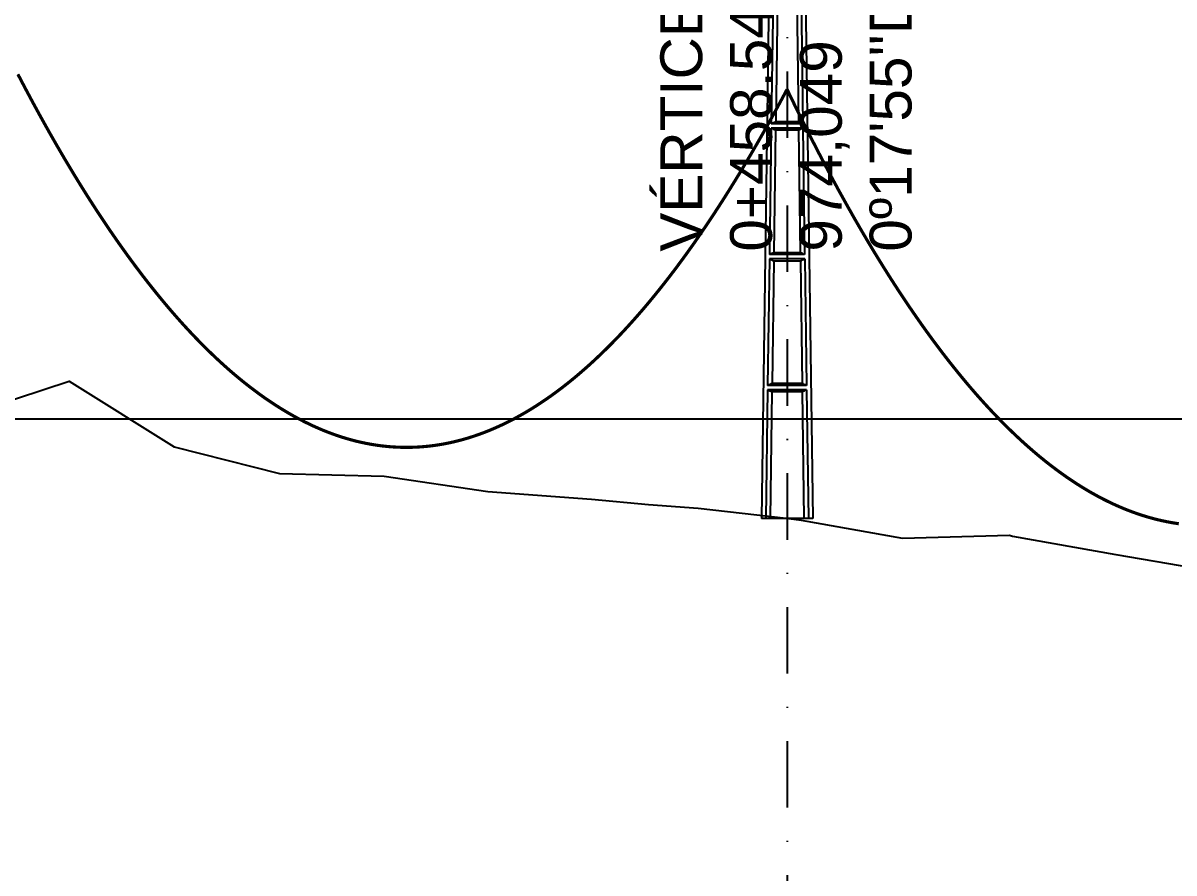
# Model space of a CAD drawing. Header units: metres. Extents: x -121 to 9872, y 3505 to 10721.
# Drawn here: x 435.5 to 545.5, y 9706.6 to 9787.8 of the extents above; entities that cross this region are included whole.
import ezdxf

# ---------------------------------------------------------------- set-up
doc = ezdxf.new("R2010")
doc.units = ezdxf.units.M
doc.linetypes.add('DASHDOT', pattern=[25.4, 12.7, -6.35, 0, -6.35])
for name, color, linetype in [('CON-EOL- PROJEÇÃO', 22, 'Continuous'), ('Grade', 9, 'Continuous'), ('Ind.Rot', 8, 'DASHDOT'), ('Modelo_CotaTerreno_Perfil', 7, 'Continuous'), ('Perfil - Texto Geral', 7, 'Continuous'), ('POSTE DT', 7, 'Continuous')]:
    doc.layers.add(name, color=color, linetype=linetype)
doc.styles.add('Arial', font='arial.ttf')

# ---------------------------------------------------------------- blocks, each defined once
blk = doc.blocks.new('*U11')
at = {"layer": 'POSTE DT', "extrusion": (0, 1, 0)}
for p, q in [((-3.31, 349.86), (-4.05, 262)), ((-3.31, 349.86), (3.31, 349.86)), ((3.31, 349.86), (4.06, 262)), ((-4.05, 262), (-7.72, 0)), ((-4.05, 262), (-4.05, 262)), ((-2.73, 262), (-3.08, 237.05)), ((-2.73, 262), (2.75, 262)), ((-1.42, 262), (-1.77, 237.57)), ((1.43, 262), (1.77, 237.57)), ((2.75, 262), (3.1, 237.05)), ((4.06, 262), (7.72, 0)), ((-3.1, 235.74), (-3.63, 197.65)), ((3.11, 235.73), (-3.1, 235.74)), ((3.1, 237.05), (-3.08, 237.05)), ((3.11, 235.73), (3.65, 197.65)), ((-1.8, 235.21), (-2.32, 198.19)), ((1.8, 235.21), (2.32, 198.19)), ((-3.65, 196.34), (-4.19, 158.25)), ((-2.35, 195.8), (-2.87, 158.8)), ((2.35, 195.8), (2.87, 158.8)), ((3.66, 196.34), (4.2, 158.25)), ((-4.21, 156.94), (-4.74, 118.85)), ((-2.9, 156.39), (-3.42, 119.41)), ((2.91, 156.39), (3.42, 119.41)), ((4.21, 156.94), (4.75, 118.85)), ((4.75, 118.85), (-4.74, 118.85)), ((-4.76, 117.54), (-5.29, 79.45)), ((4.77, 117.54), (-4.76, 117.54)), ((-3.46, 116.98), (-3.97, 80.02)), ((3.46, 116.98), (3.98, 80.02)), ((4.77, 117.54), (5.3, 79.45)), ((-5.31, 78.14), (-5.85, 40.06)), ((5.32, 78.14), (-5.31, 78.14)), ((5.3, 79.45), (-5.29, 79.45)), ((-4.01, 77.57), (-4.53, 40.63)), ((4.01, 77.57), (4.53, 40.63)), ((5.32, 78.14), (5.85, 40.06)), ((-5.86, 38.74), (-6.41, 0)), ((5.87, 38.74), (-5.86, 38.74)), ((5.85, 40.06), (-5.85, 40.06)), ((-4.56, 38.17), (-5.1, 0)), ((4.56, 38.17), (5.1, 0)), ((5.87, 38.74), (6.41, 0)), ((-6.41, 0), (-7.72, 0)), ((-5.1, 0), (-6.41, 0)), ((5.1, 0), (-5.1, 0)), ((6.41, 0), (5.1, 0)), ((7.72, 0), (6.41, 0))]:
    blk.add_line(p, q, dxfattribs=at)
at = {"layer": 'POSTE DT', "ltscale": 3}
for points in [[(-3.63, 197.65), (3.65, 197.65)], [(-3.65, 196.34), (3.66, 196.34)], [(-4.21, 156.94), (4.21, 156.94)], [(4.2, 158.25), (-4.19, 158.25)]]:
    blk.add_lwpolyline(points, dxfattribs=at)
at = {"layer": 'POSTE DT'}
for points, knots in [([(0.25, 309.94), (0.25, 309.93), (0.25, 309.93), (0.25, 309.92), (0.25, 309.91), (0.25, 309.9), (0.25, 309.89), (0.24, 309.85), (0.22, 309.82), (0.19, 309.77), (0.16, 309.74), (0.11, 309.71), (0.08, 309.7), (0.01, 309.68), (-0.02, 309.68), (-0.08, 309.7), (-0.11, 309.71), (-0.16, 309.74), (-0.18, 309.76), (-0.21, 309.8), (-0.22, 309.82), (-0.24, 309.85), (-0.24, 309.87), (-0.25, 309.89), (-0.25, 309.9), (-0.25, 309.92), (-0.25, 309.92), (-0.25, 309.93), (-0.25, 309.94), (-0.25, 309.95), (-0.25, 309.95), (-0.25, 309.96), (-0.25, 309.97), (-0.24, 310), (-0.23, 310.02), (-0.21, 310.07), (-0.2, 310.09), (-0.15, 310.14), (-0.13, 310.15), (-0.07, 310.18), (-0.03, 310.19), (0.03, 310.19), (0.06, 310.18), (0.12, 310.16), (0.14, 310.14), (0.18, 310.11), (0.2, 310.09), (0.21, 310.06), (0.22, 310.05), (0.23, 310.04), (0.24, 310.01), (0.24, 309.99), (0.25, 309.97), (0.25, 309.96), (0.25, 309.95), (0.25, 309.94), (0.25, 309.94), (0.25, 309.94), (0.25, 309.94)], [-54.728303, -54.728303, -54.728303, -54.728303, -54.309038, -54.309038, -53.647169, -53.647169, -52.532885, -52.532885, -48.86224, -48.86224, -45.282765, -45.282765, -41.52867, -41.52867, -37.867486, -37.867486, -34.454589, -34.454589, -31.301423, -31.301423, -28.48103, -28.48103, -26.961755, -26.961755, -25.7544, -25.7544, -25.136228, -25.136228, -24.64409, -24.64409, -24.094201, -24.094201, -23.191199, -23.191199, -20.494482, -20.494482, -17.342863, -17.342863, -13.645538, -13.645538, -9.835989, -9.835989, -6.296781, -6.296781, -3.005029, -3.005029, 0, 0, 0, 1.527594, 1.527594, 3.697216, 3.697216, 4.489727, 4.489727, 5.01438, 5.01438, 5.095313, 5.095313, 5.095313, 5.095313]), ([(-3.1, 235.74), (-2.88, 235.65), (-2.67, 235.56), (-2.23, 235.39), (-2.02, 235.3), (-1.8, 235.21)], [0.055576, 0.055576, 0.055576, 0.055576, 56.767409, 56.767409, 113.50757, 113.50757, 113.50757, 113.50757]), ([(-1.77, 237.57), (-1.99, 237.49), (-2.21, 237.4), (-2.64, 237.22), (-2.86, 237.14), (-3.08, 237.05)], [0, 0, 0, 0, 56.660495, 56.660495, 113.412826, 113.412826, 113.412826, 113.412826]), ([(1.77, 237.57), (1.18, 237.57), (0.59, 237.57), (-0.59, 237.57), (-1.18, 237.57), (-1.77, 237.57)], [0, 0, 0, 0, 67.306894, 67.306894, 134.614447, 134.614447, 134.614447, 134.614447]), ([(3.1, 237.05), (2.87, 237.14), (2.65, 237.23), (2.21, 237.4), (1.99, 237.49), (1.77, 237.57)], [0, 0, 0, 0, 56.738948, 56.738948, 113.38731, 113.38731, 113.38731, 113.38731]), ([(1.8, 235.21), (2.02, 235.3), (2.24, 235.38), (2.68, 235.56), (2.89, 235.65), (3.11, 235.73)], [0, 0, 0, 0, 56.845349, 56.845349, 113.599799, 113.599799, 113.599799, 113.599799]), ([(-1.8, 235.21), (-1.2, 235.21), (-0.6, 235.21), (0.6, 235.21), (1.2, 235.21), (1.8, 235.21)], [0, 0, 0, 0, 68.567797, 68.567797, 137.136247, 137.136247, 137.136247, 137.136247]), ([(-2.32, 198.19), (-2.54, 198.1), (-2.76, 198.01), (-3.2, 197.83), (-3.41, 197.74), (-3.63, 197.65)], [0, 0, 0, 0, 63.412073, 63.412073, 126.777421, 126.777421, 126.777421, 126.777421]), ([(2.32, 198.19), (1.55, 198.19), (0.77, 198.19), (-0.77, 198.19), (-1.55, 198.19), (-2.32, 198.19)], [0, 0, 0, 0, 88.31008, 88.31008, 176.620652, 176.620652, 176.620652, 176.620652]), ([(3.65, 197.65), (3.43, 197.74), (3.2, 197.83), (2.76, 198.01), (2.54, 198.1), (2.32, 198.19)], [0, 0, 0, 0, 63.488119, 63.488119, 126.880939, 126.880939, 126.880939, 126.880939]), ([(-3.65, 196.34), (-3.43, 196.25), (-3.22, 196.16), (-2.78, 195.98), (-2.57, 195.89), (-2.35, 195.8)], [0.054307, 0.054307, 0.054307, 0.054307, 63.527131, 63.527131, 127.063246, 127.063246, 127.063246, 127.063246]), ([(-2.35, 195.8), (-1.57, 195.8), (-0.78, 195.8), (0.79, 195.8), (1.57, 195.8), (2.35, 195.8)], [0, 0, 0, 0, 89.585713, 89.585713, 179.17191, 179.17191, 179.17191, 179.17191]), ([(2.35, 195.8), (2.57, 195.89), (2.79, 195.98), (3.23, 196.16), (3.45, 196.25), (3.66, 196.34)], [0, 0, 0, 0, 63.60246, 63.60246, 127.109696, 127.109696, 127.109696, 127.109696]), ([(-4.21, 156.94), (-3.99, 156.85), (-3.77, 156.75), (-3.34, 156.57), (-3.12, 156.48), (-2.9, 156.39)], [0.053423, 0.053423, 0.053423, 0.053423, 70.429742, 70.429742, 140.90167, 140.90167, 140.90167, 140.90167]), ([(-2.87, 158.8), (-3.09, 158.71), (-3.31, 158.62), (-3.75, 158.43), (-3.97, 158.34), (-4.19, 158.25)], [0, 0, 0, 0, 70.301707, 70.301707, 140.590947, 140.590947, 140.590947, 140.590947]), ([(-2.9, 156.39), (-1.94, 156.39), (-0.97, 156.39), (0.97, 156.39), (1.94, 156.39), (2.91, 156.39)], [0, 0, 0, 0, 110.60219, 110.60219, 221.20473, 221.20473, 221.20473, 221.20473]), ([(2.87, 158.8), (1.92, 158.8), (0.96, 158.8), (-0.96, 158.8), (-1.91, 158.8), (-2.87, 158.8)], [0, 0, 0, 0, 109.314454, 109.314454, 218.629264, 218.629264, 218.629264, 218.629264]), ([(4.2, 158.25), (3.98, 158.34), (3.76, 158.44), (3.31, 158.62), (3.09, 158.71), (2.87, 158.8)], [0, 0, 0, 0, 70.379198, 70.379198, 140.659718, 140.659718, 140.659718, 140.659718]), ([(2.91, 156.39), (3.12, 156.48), (3.34, 156.57), (3.78, 156.75), (4, 156.85), (4.21, 156.94)], [0, 0, 0, 0, 70.506649, 70.506649, 140.914701, 140.914701, 140.914701, 140.914701]), ([(-3.42, 119.41), (-3.64, 119.32), (-3.86, 119.23), (-4.3, 119.04), (-4.52, 118.95), (-4.74, 118.85)], [0, 0, 0, 0, 77.299547, 77.299547, 154.618634, 154.618634, 154.618634, 154.618634]), ([(3.42, 119.41), (2.28, 119.41), (1.14, 119.41), (-1.14, 119.41), (-2.28, 119.41), (-3.42, 119.41)], [0, 0, 0, 0, 130.319901, 130.319901, 260.640046, 260.640046, 260.640046, 260.640046]), ([(4.75, 118.85), (4.53, 118.95), (4.31, 119.04), (3.87, 119.23), (3.64, 119.32), (3.42, 119.41)], [0, 0, 0, 0, 77.381597, 77.381597, 154.66183, 154.66183, 154.66183, 154.66183]), ([(-4.76, 117.54), (-4.54, 117.45), (-4.32, 117.35), (-3.89, 117.17), (-3.67, 117.07), (-3.46, 116.98)], [0.052784, 0.052784, 0.052784, 0.052784, 77.438432, 77.438432, 154.950301, 154.950301, 154.950301, 154.950301]), ([(-3.46, 116.98), (-2.3, 116.98), (-1.15, 116.98), (1.15, 116.98), (2.31, 116.98), (3.46, 116.98)], [0, 0, 0, 0, 131.617604, 131.617604, 263.235447, 263.235447, 263.235447, 263.235447]), ([(3.46, 116.98), (3.68, 117.07), (3.89, 117.17), (4.33, 117.35), (4.55, 117.45), (4.77, 117.54)], [0, 0, 0, 0, 77.520013, 77.520013, 154.938747, 154.938747, 154.938747, 154.938747]), ([(-3.97, 80.02), (-4.19, 79.93), (-4.41, 79.83), (-4.85, 79.64), (-5.07, 79.55), (-5.29, 79.45)], [0, 0, 0, 0, 84.379671, 84.379671, 168.809376, 168.809376, 168.809376, 168.809376]), ([(3.98, 80.02), (2.65, 80.02), (1.33, 80.02), (-1.32, 80.02), (-2.65, 80.02), (-3.97, 80.02)], [0, 0, 0, 0, 151.326157, 151.326157, 302.652465, 302.652465, 302.652465, 302.652465]), ([(5.3, 79.45), (5.08, 79.55), (4.86, 79.64), (4.42, 79.83), (4.2, 79.93), (3.98, 80.02)], [0, 0, 0, 0, 84.46863, 84.46863, 168.833721, 168.833721, 168.833721, 168.833721]), ([(-5.31, 78.14), (-5.09, 78.05), (-4.88, 77.95), (-4.44, 77.76), (-4.23, 77.67), (-4.01, 77.57)], [0.052308, 0.052308, 0.052308, 0.052308, 84.527725, 84.527725, 169.158824, 169.158824, 169.158824, 169.158824]), ([(-4.01, 77.57), (-2.67, 77.57), (-1.34, 77.57), (1.34, 77.57), (2.67, 77.57), (4.01, 77.57)], [0, 0, 0, 0, 152.632212, 152.632212, 305.264569, 305.264569, 305.264569, 305.264569]), ([(4.01, 77.57), (4.23, 77.67), (4.45, 77.76), (4.88, 77.95), (5.1, 78.05), (5.32, 78.14)], [0, 0, 0, 0, 84.616316, 84.616316, 169.129178, 169.129178, 169.129178, 169.129178]), ([(-5.86, 38.74), (-5.65, 38.65), (-5.43, 38.55), (-5, 38.36), (-4.78, 38.26), (-4.56, 38.17)], [0.026524, 0.026524, 0.026524, 0.026524, 91.679563, 91.679563, 183.466041, 183.466041, 183.466041, 183.466041]), ([(-4.53, 40.63), (-4.75, 40.53), (-4.97, 40.44), (-5.41, 40.25), (-5.63, 40.15), (-5.85, 40.06)], [0, 0, 0, 0, 91.523648, 91.523648, 183.126775, 183.126775, 183.126775, 183.126775]), ([(-4.56, 38.17), (-3.04, 38.17), (-1.52, 38.17), (1.52, 38.17), (3.04, 38.17), (4.56, 38.17)], [0, 0, 0, 0, 173.646192, 173.646192, 347.292451, 347.292451, 347.292451, 347.292451]), ([(4.53, 40.63), (3.02, 40.63), (1.51, 40.63), (-1.51, 40.63), (-3.02, 40.63), (-4.53, 40.63)], [0, 0, 0, 0, 172.33304, 172.33304, 344.666151, 344.666151, 344.666151, 344.666151]), ([(5.85, 40.06), (5.63, 40.15), (5.41, 40.25), (4.97, 40.44), (4.75, 40.53), (4.53, 40.63)], [0, 0, 0, 0, 91.621326, 91.621326, 183.137324, 183.137324, 183.137324, 183.137324]), ([(4.56, 38.17), (4.78, 38.26), (5, 38.36), (5.43, 38.55), (5.65, 38.65), (5.87, 38.74)], [0, 0, 0, 0, 91.776928, 91.776928, 183.448614, 183.448614, 183.448614, 183.448614])]:
    blk.add_open_spline(points, degree=3, knots=knots, dxfattribs=at)

msp = doc.modelspace()

# ---------------------------------------------------------------- linework, layer by layer
at = {"layer": 'CON-EOL- PROJEÇÃO', "const_width": 0.3}
for points in [[(435.036, 9782.926), (435.423, 9782.185), (435.81, 9781.451), (436.197, 9780.726), (436.584, 9780.008), (436.97, 9779.298), (437.357, 9778.596), (437.744, 9777.902), (438.131, 9777.216), (438.518, 9776.537), (438.905, 9775.866), (439.291, 9775.203), (439.678, 9774.548), (440.065, 9773.901), (440.452, 9773.262), (440.839, 9772.63), (441.226, 9772.006), (441.612, 9771.391), (441.999, 9770.782), (442.386, 9770.182), (442.773, 9769.59), (443.16, 9769.005), (443.547, 9768.428), (443.933, 9767.859), (444.32, 9767.298), (444.707, 9766.744), (445.094, 9766.199), (445.481, 9765.661), (445.868, 9765.13), (446.254, 9764.608), (446.641, 9764.094), (447.028, 9763.587), (447.415, 9763.088), (447.802, 9762.597), (448.189, 9762.113), (448.575, 9761.638), (448.962, 9761.17), (449.349, 9760.71), (449.736, 9760.257), (450.123, 9759.813), (450.51, 9759.376), (450.896, 9758.947), (451.283, 9758.526), (451.67, 9758.112), (452.057, 9757.707), (452.444, 9757.309), (452.831, 9756.919), (453.217, 9756.536), (453.604, 9756.161), (453.991, 9755.794), (454.378, 9755.435), (454.765, 9755.084), (455.152, 9754.74), (455.538, 9754.404), (455.925, 9754.076), (456.312, 9753.755), (456.699, 9753.443), (457.086, 9753.138), (457.473, 9752.841), (457.86, 9752.551), (458.246, 9752.269), (458.633, 9751.995), (459.02, 9751.729), (459.407, 9751.471), (459.794, 9751.22), (460.181, 9750.977), (460.567, 9750.741), (460.954, 9750.514), (461.341, 9750.294), (461.728, 9750.082), (462.115, 9749.877), (462.502, 9749.681), (462.888, 9749.492), (463.275, 9749.31), (463.662, 9749.137), (464.049, 9748.971), (464.436, 9748.813), (464.823, 9748.663), (465.209, 9748.52), (465.596, 9748.385), (465.983, 9748.258), (466.37, 9748.139), (466.757, 9748.027), (467.144, 9747.923), (467.53, 9747.827), (467.917, 9747.738), (468.304, 9747.657), (468.691, 9747.584), (469.078, 9747.519), (469.465, 9747.461), (469.851, 9747.411), (470.238, 9747.369), (470.625, 9747.334), (471.012, 9747.308), (471.399, 9747.289), (471.786, 9747.277), (472.172, 9747.273), (472.559, 9747.278), (472.946, 9747.289), (473.333, 9747.309), (473.72, 9747.336), (474.107, 9747.371), (474.493, 9747.414), (474.88, 9747.464), (475.267, 9747.522), (475.654, 9747.588), (476.041, 9747.661), (476.428, 9747.743), (476.814, 9747.832), (477.201, 9747.928), (477.588, 9748.033), (477.975, 9748.145), (478.362, 9748.265), (478.749, 9748.392), (479.135, 9748.528), (479.522, 9748.671), (479.909, 9748.821), (480.296, 9748.98), (480.683, 9749.146), (481.07, 9749.32), (481.456, 9749.502), (481.843, 9749.691), (482.23, 9749.888), (482.617, 9750.093), (483.004, 9750.305), (483.391, 9750.526), (483.778, 9750.754), (484.164, 9750.989), (484.551, 9751.233), (484.938, 9751.484), (485.325, 9751.743), (485.712, 9752.01), (486.099, 9752.284), (486.485, 9752.566), (486.872, 9752.856), (487.259, 9753.154), (487.646, 9753.459), (488.033, 9753.772), (488.42, 9754.093), (488.806, 9754.422), (489.193, 9754.758), (489.58, 9755.102), (489.967, 9755.454), (490.354, 9755.814), (490.741, 9756.181), (491.127, 9756.556), (491.514, 9756.939), (491.901, 9757.33), (492.288, 9757.728), (492.675, 9758.134), (493.062, 9758.548), (493.448, 9758.97), (493.835, 9759.399), (494.222, 9759.836), (494.609, 9760.281), (494.996, 9760.734), (495.383, 9761.194), (495.769, 9761.663), (496.156, 9762.139), (496.543, 9762.622), (496.93, 9763.114), (497.317, 9763.613), (497.704, 9764.121), (498.09, 9764.636), (498.477, 9765.158), (498.864, 9765.689), (499.251, 9766.227), (499.638, 9766.773), (500.025, 9767.327), (500.411, 9767.889), (500.798, 9768.458), (501.185, 9769.036), (501.572, 9769.621), (501.959, 9770.214), (502.346, 9770.814), (502.732, 9771.423), (503.119, 9772.039), (503.506, 9772.663), (503.893, 9773.295), (504.28, 9773.935), (504.667, 9774.583), (505.053, 9775.238), (505.44, 9775.902), (505.827, 9776.573), (506.214, 9777.252), (506.601, 9777.938), (506.988, 9778.633), (507.374, 9779.335), (507.761, 9780.046), (508.148, 9780.764), (508.535, 9781.49)], [(508.535, 9781.49), (508.913, 9780.705), (509.291, 9779.928), (509.669, 9779.158), (510.047, 9778.396), (510.426, 9777.642), (510.804, 9776.895), (511.182, 9776.155), (511.56, 9775.423), (511.938, 9774.699), (512.316, 9773.982), (512.694, 9773.272), (513.072, 9772.57), (513.45, 9771.875), (513.829, 9771.188), (514.207, 9770.509), (514.585, 9769.837), (514.963, 9769.172), (515.341, 9768.515), (515.719, 9767.866), (516.097, 9767.224), (516.475, 9766.589), (516.853, 9765.962), (517.232, 9765.342), (517.61, 9764.73), (517.988, 9764.125), (518.366, 9763.528), (518.744, 9762.938), (519.122, 9762.356), (519.5, 9761.781), (519.878, 9761.213), (520.256, 9760.653), (520.635, 9760.101), (521.013, 9759.556), (521.391, 9759.018), (521.769, 9758.488), (522.147, 9757.965), (522.525, 9757.45), (522.903, 9756.942), (523.281, 9756.442), (523.659, 9755.949), (524.037, 9755.463), (524.416, 9754.985), (524.794, 9754.515), (525.172, 9754.051), (525.55, 9753.596), (525.928, 9753.147), (526.306, 9752.706), (526.684, 9752.273), (527.062, 9751.847), (527.44, 9751.428), (527.819, 9751.017), (528.197, 9750.613), (528.575, 9750.217), (528.953, 9749.827), (529.331, 9749.446), (529.709, 9749.072), (530.087, 9748.705), (530.465, 9748.346), (530.843, 9747.994), (531.222, 9747.649), (531.6, 9747.312), (531.978, 9746.982), (532.356, 9746.66), (532.734, 9746.345), (533.112, 9746.037), (533.49, 9745.737), (533.868, 9745.444), (534.246, 9745.159), (534.625, 9744.881), (535.003, 9744.611), (535.381, 9744.347), (535.759, 9744.092), (536.137, 9743.843), (536.515, 9743.602), (536.893, 9743.369), (537.271, 9743.142), (537.649, 9742.924), (538.028, 9742.712), (538.406, 9742.508), (538.784, 9742.311), (539.162, 9742.122), (539.54, 9741.94), (539.918, 9741.766), (540.296, 9741.599), (540.674, 9741.439), (541.052, 9741.286), (541.431, 9741.141), (541.809, 9741.004), (542.187, 9740.873), (542.565, 9740.751), (542.943, 9740.635), (543.321, 9740.527), (543.699, 9740.426), (544.077, 9740.333), (544.455, 9740.247), (544.834, 9740.168), (545.212, 9740.097), (545.59, 9740.033), (545.968, 9739.977)]]:
    msp.add_lwpolyline(points, dxfattribs=at)
at = {"layer": 'Grade'}
msp.add_lwpolyline([(0, 9750), (9859.453, 9750)], dxfattribs=at)
at = {"layer": 'Ind.Rot', "linetype": 'DASHDOT', "ltscale": 0.5}
msp.add_lwpolyline([(508.535, 10500), (508.535, 8300)], dxfattribs=at)
at = {"layer": 'Modelo_CotaTerreno_Perfil', "linetype": 'Continuous', "lineweight": -3}
msp.add_lwpolyline([(430.027, 9750.353), (439.949, 9753.597), (449.96, 9747.319), (460.033, 9744.792), (470.025, 9744.506), (479.937, 9743.051), (489.833, 9742.332), (495.289, 9741.824), (500.026, 9741.461), (508.441, 9740.504), (509.894, 9740.329), (519.56, 9738.608), (529.795, 9738.876), (530.071, 9738.789), (539.945, 9737.045), (549.831, 9735.353)], dxfattribs=at)

# ---------------------------------------------------------------- block references
at = {"layer": 'POSTE DT', "xscale": 0.3172702451939489, "yscale": 0.3172702451939489, "zscale": 0.3172702451939489}
msp.add_blockref('*U11', (508.535, 9740.49), dxfattribs=at)

# ---------------------------------------------------------------- texts
at = {"layer": 'Perfil - Texto Geral', "linetype": 'ByBlock', "insert": (508.457, 9765.978), "char_height": 4, "width": 43.81409, "attachment_point": 4, "rotation": 90, "style": 'Arial'}
msp.add_mtext("VÉRTICE - HA03\\P0+458.54\\P974,049\\P0º17'55''D", dxfattribs=at)

doc.saveas('drawing.dxf')
